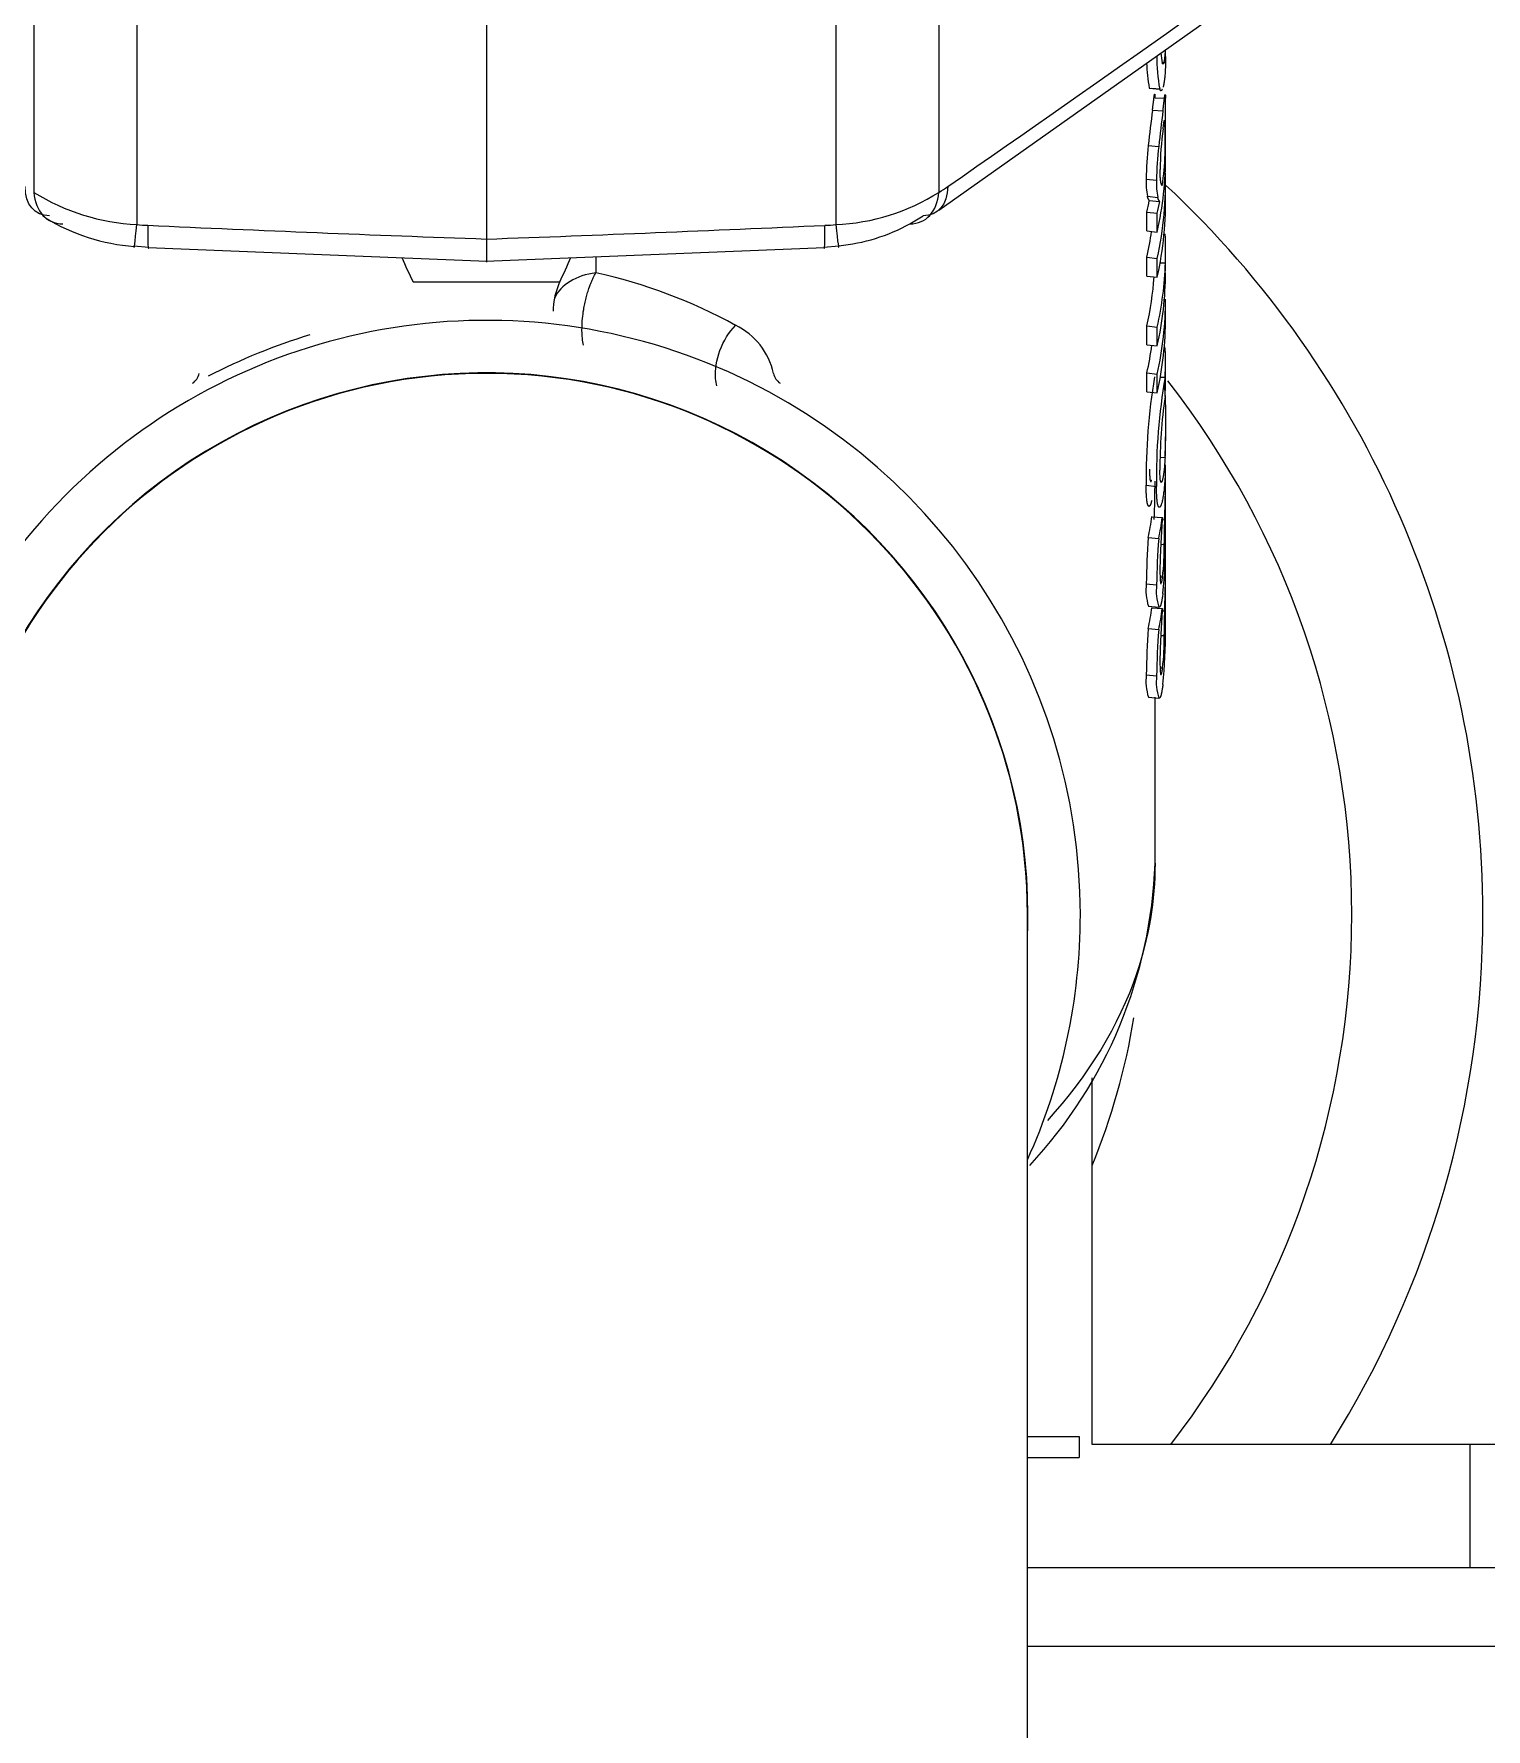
# Model space of a CAD drawing. Header units: millimetres. Extents: x 113490 to 142599, y -20467 to 115.
# Drawn here: x 128203.5 to 128258.9, y -7479 to -7414.4 of the extents above; entities that cross this region are included whole.
import ezdxf

# ---------------------------------------------------------------- set-up
doc = ezdxf.new("R2010")
doc.units = ezdxf.units.MM
doc.layers.add('DV1_0', color=7, linetype='Continuous')

msp = doc.modelspace()

# ---------------------------------------------------------------- linework, layer by layer
at = {"layer": 'DV1_0', "color": 7, "linetype": 'Continuous', "lineweight": 15}
for p, q in [((128238.019, -7421.115), (128255.776, -7408.558)), ((128220.761, -7413.747), (128220.761, -7422.22)), ((128246.661, -7415.253), (128246.661, -7415.004)), ((128246.53, -7415.494), (128246.647, -7415.491)), ((128246.041, -7416.465), (128246.437, -7416.502)), ((128246.256, -7416.843), (128246.656, -7416.849)), ((128246.588, -7417.894), (128246.637, -7417.896)), ((128246.661, -7419.094), (128246.661, -7418.379)), ((128246.002, -7418.65), (128246.398, -7418.69)), ((128246.661, -7420.813), (128246.661, -7420.098)), ((128245.967, -7420.592), (128246.363, -7420.635)), ((128246.04, -7420.751), (128246.436, -7420.789)), ((128245.948, -7421.911), (128245.948, -7421.196)), ((128245.948, -7421.196), (128246.343, -7421.24)), ((128246.343, -7421.955), (128246.343, -7421.24)), ((128245.948, -7421.911), (128246.343, -7421.955)), ((128246.604, -7422.03), (128246.65, -7422.029)), ((128207.322, -7422.476), (128207.894, -7422.525)), ((128207.865, -7422.539), (128220.796, -7423.059)), ((128220.727, -7423.059), (128233.658, -7422.539)), ((128233.628, -7422.525), (128234.2, -7422.476)), ((128245.948, -7423.63), (128245.948, -7422.915)), ((128245.948, -7422.915), (128246.343, -7422.959)), ((128246.343, -7423.674), (128246.343, -7422.959)), ((128246.661, -7423.43), (128246.661, -7422.701)), ((128245.948, -7423.63), (128246.343, -7423.674)), ((128246.661, -7425.223), (128246.661, -7424.508)), ((128245.948, -7426.248), (128245.948, -7425.533)), ((128245.948, -7425.533), (128246.343, -7425.577)), ((128246.343, -7426.292), (128246.343, -7425.577)), ((128245.948, -7426.248), (128246.343, -7426.292)), ((128246.661, -7427.583), (128246.661, -7426.841)), ((128245.948, -7428.04), (128245.948, -7427.325)), ((128245.948, -7427.325), (128246.343, -7427.369)), ((128246.343, -7428.084), (128246.343, -7427.369)), ((128245.948, -7428.04), (128246.343, -7428.084)), ((128246.661, -7430.497), (128246.661, -7429.754)), ((128246.661, -7431.86), (128246.661, -7431.071)), ((128246.139, -7432.803), (128246.537, -7432.83)), ((128246.534, -7432.917), (128246.627, -7432.92)), ((128246.537, -7432.83), (128246.537, -7432.867)), ((128246.002, -7433.599), (128246.398, -7433.639)), ((128246.479, -7433.857), (128246.613, -7433.863)), ((128246.661, -7435.331), (128246.661, -7434.541)), ((128246.008, -7436.212), (128246.404, -7436.252)), ((128246.139, -7436.273), (128246.537, -7436.301)), ((128246.444, -7436.232), (128246.447, -7436.232)), ((128246.534, -7436.387), (128246.627, -7436.391)), ((128246.537, -7436.301), (128246.537, -7436.337)), ((128246.002, -7437.069), (128246.398, -7437.109)), ((128246.479, -7437.327), (128246.613, -7437.333)), ((128246.008, -7439.682), (128246.404, -7439.722)), ((128246.261, -7446.008), (128246.261, -7439.685)), ((128241.391, -7507.97), (128241.391, -7447.97)), ((128243.861, -7468.17), (128243.861, -7454.192)), ((128241.391, -7467.87), (128243.361, -7467.87)), ((128243.361, -7467.87), (128243.361, -7468.67)), ((128258.261, -7468.17), (128243.861, -7468.17)), ((128261.261, -7468.17), (128258.261, -7468.17)), ((128241.391, -7468.67), (128243.361, -7468.67)), ((128270.76, -7472.87), (128241.391, -7472.87)), ((128270.76, -7475.87), (128241.391, -7475.87))]:
    msp.add_line(p, q, dxfattribs=at)
at = {"layer": 'DV1_0', "color": 7, "linetype": 'Continuous', "lineweight": 20}
for p, q in [((128203.507, -7412.055), (128203.507, -7420.442)), ((128238.015, -7412.055), (128238.015, -7420.442)), ((128207.436, -7413.253), (128207.436, -7421.67)), ((128234.087, -7413.253), (128234.087, -7421.67)), ((128246.161, -7417.309), (128246.559, -7417.334)), ((128245.921, -7419.934), (128246.316, -7419.98)), ((128236.913, -7421.639), (128237.422, -7421.333)), ((128224.934, -7422.89), (128224.934, -7423.509)), ((128246.454, -7423.127), (128246.655, -7423.13)), ((128217.964, -7423.852), (128223.559, -7423.852)), ((128246.463, -7427.485), (128246.641, -7427.49)), ((128246.474, -7430.538), (128246.641, -7430.543)), ((128245.921, -7431.605), (128246.316, -7431.651)), ((128245.926, -7435.36), (128246.32, -7435.405)), ((128246.451, -7435.092), (128246.546, -7435.099)), ((128246.451, -7438.563), (128246.546, -7438.569)), ((128245.926, -7438.83), (128246.32, -7438.876)), ((128258.261, -7468.17), (128258.261, -7472.87))]:
    msp.add_line(p, q, dxfattribs=at)
for centre, radius, start, end in [((127587.094, -6480.4), 1143.415, 304.720539, 305.808243), ((128207.842, -7413.474), 8.206, 238.11655, 267.16763), ((128233.739, -7413.661), 8.016, 272.48204, 302.23378), ((128233.833, -7413.703), 7.931, 301.82566, 304.75413), ((128208.28, -7412.282), 9.425, 264.86575, 267.40583), ((128265.7, -6152.753), 1270.262, 267.389881, 267.9726), ((128175.822, -6152.748), 1270.268, 272.027401, 272.610117), ((128233.243, -7412.282), 9.425, 272.59417, 275.13425), ((128220.627, -7443.087), 20.046, 61.26357, 77.59408), ((128229.12, -7427.898), 2.649, 12.0833, 64.38428), ((128209.229, -7427.221), 0.596, 303.62601, 348.08221), ((128232.293, -7427.221), 0.596, 191.91779, 236.37399), ((128220.761, -7447.97), 33, 0, 38.0669), ((128220.761, -7447.97), 33, 322.25696, 0)]:
    msp.add_arc(centre, radius, start, end, dxfattribs=at)
at = {"layer": 'DV1_0', "color": 7, "linetype": 'Continuous', "lineweight": 15}
for centre, radius, start, end in [((128252.5, -7415.359), 6.17, 178.82267, 190.68294), ((128251.692, -7414.655), 5.23, 185.25736, 189.38136), ((128252.307, -7415.313), 6.371, 181.74385, 190.41569), ((128181.274, -8279.468), 865.415, 85.681194, 85.701617), ((128181.274, -8279.468), 865.415, 85.675256, 85.676042), ((128158.617, -7417.916), 88.045, 359.6742, 0.69418), ((128308.302, -7425.338), 62.658, 172.63766, 173.87259), ((128311.106, -7425.689), 65.085, 172.62489, 173.82727), ((128192.165, -7418.921), 54.482, 359.92412, 1.07846), ((128258.414, -7419.66), 11.961, 172.12169, 179.58171), ((128233.711, -7418.379), 12.95, 359.8352, 0.4532), ((128259.25, -7420.131), 13.331, 173.62233, 179.1531), ((128259.615, -7420.181), 13.301, 173.56349, 179.132), ((128248.496, -7420.085), 2.579, 176.63505, 191.33242), ((128248.809, -7420.132), 2.498, 176.51363, 191.61776), ((128220.761, -7447.97), 38, 0, 47.03285), ((128207.921, -7414.892), 7.635, 238.6494, 265.60086), ((128233.532, -7415.494), 7.013, 275.46717, 298.8181), ((128546.3, -7422.67), 325.539, 179.9209, 180.07512), ((128229.758, -7422.657), 16.904, 358.39476, 2.12804), ((128235.388, -7415.322), 19.4, 203.0662, 206.08511), ((128206.135, -7415.322), 19.4, 333.91489, 336.9338), ((128225.261, -7424.904), 1.953, 167.22619, 181.91111), ((128220.761, -7447.97), 22.65, 0, 204.38153), ((128220.761, -7447.97), 23.1, 106.94712, 117.34329), ((128220.761, -7447.97), 20.65, 0, 181.81565), ((128220.761, -7447.97), 20.63, 0, 180), ((128268.447, -7431.278), 22.528, 170.2892, 180.83072), ((128268.477, -7431.291), 22.164, 170.12499, 180.93166), ((128265.425, -7430.954), 18.98, 171.74049, 180.24029), ((128222.274, -7429.26), 24.401, 356.98688, 3.58294), ((128204.247, -7431.222), 42.414, 357.70498, 0.52835), ((128204.135, -7431.225), 42.126, 357.71363, 359.69644), ((128206.982, -7432.096), 39.68, 359.14061, 0.36676), ((127867.995, -7431.041), 378.667, 359.60773, 359.75034), ((128309.532, -7437.06), 63.134, 176.19211, 177.00368), ((128209.908, -7432.844), 36.719, 358.4104, 359.8808), ((128271.93, -7435.612), 26.006, 175.55947, 179.44313), ((128272.159, -7435.662), 25.84, 175.50962, 179.4306), ((128266.454, -7435.005), 20.009, 176.43157, 179.4973), ((128236.217, -7433.92), 10.396, 353.48752, 0.31425), ((128228.788, -7433.885), 17.866, 354.07214, 0.80757), ((128204.247, -7434.692), 42.414, 357.70498, 0.52835), ((128247.971, -7435.592), 2.059, 173.50979, 197.52331), ((128249.62, -7434.925), 3.175, 178.28264, 187.46573), ((128206.982, -7435.566), 39.68, 359.14061, 0.36676), ((128248.281, -7435.639), 1.975, 173.2037, 198.07989), ((128309.532, -7440.53), 63.134, 176.19211, 177.00368), ((128209.908, -7436.314), 36.719, 358.4104, 359.8808), ((127867.995, -7434.511), 378.667, 359.60773, 359.75034), ((128271.93, -7439.083), 26.006, 175.55947, 179.44313), ((128272.159, -7439.132), 25.84, 175.50962, 179.4306), ((128266.454, -7438.475), 20.009, 176.43157, 179.4973), ((128228.788, -7437.355), 17.866, 354.07214, 0.80757), ((128236.217, -7437.39), 10.396, 353.48752, 0.31425), ((128249.62, -7438.395), 3.175, 178.28264, 187.46573), ((128247.971, -7439.063), 2.059, 173.50979, 197.52331), ((128248.281, -7439.109), 1.975, 173.2037, 198.07989), ((128228.53, -7445.402), 17.74, 316.8781, 358.02861), ((128220.761, -7447.97), 22.65, 335.61847, 0), ((128220.761, -7447.97), 20.65, 357.4781, 0), ((128220.761, -7447.97), 38, 327.8878, 0), ((128220.761, -7447.97), 38, 327.8878, 0), ((128220.761, -7447.97), 25, 337.51804, 350.95462)]:
    msp.add_arc(centre, radius, start, end, dxfattribs=at)
for centre, major_axis, start_param, end_param in [((128220.761, -7419.094), (-25.9, 0), 2.98473, 3.14566), ((128220.761, -7418.379), (25.9, 0), 6.184288, 6.249626), ((128220.761, -7420.098), (-25.9, 0), 2.98473, 3.169005), ((128220.761, -7420.813), (-25.9, 0), 2.98473, 3.16066), ((128220.761, -7418.379), (25.5, 0), -0.156863, -0.131948), ((128220.761, -7418.379), (25.9, 0), -0.156863, -0.131948), ((128220.761, -7420.098), (-25.5, 0), 2.98473, 3.039751), ((128220.761, -7422.716), (25.5, 0), 6.126323, 6.230724), ((128220.761, -7422.716), (25.9, 0), 6.126323, 6.260558), ((128220.761, -7423.431), (25.9, 0), 6.126323, 6.279118), ((128225.261, -7425.336), (0, 2.828), 1.01845, 1.26053), ((128220.761, -7424.508), (-25.9, 0), 2.98473, 3.141593), ((128220.761, -7425.223), (-25.9, 0), 2.98473, 3.141593), ((128220.761, -7424.508), (-25.5, 0), 2.98473, 3.043776), ((128220.761, -7431.036), (25.5, 0), 6.14056, 6.185051), ((128220.761, -7431.036), (25.9, 0), 6.14056, 6.185051), ((128220.761, -7434.506), (25.5, 0), 6.14056, 6.185051), ((128220.761, -7434.506), (25.9, 0), 6.14056, 6.185051)]:
    msp.add_ellipse(centre, major_axis=major_axis, ratio=0.707107, start_param=start_param, end_param=end_param, dxfattribs=at)
at = {"layer": 'DV1_0', "color": 7, "linetype": 'Continuous', "lineweight": 20}
msp.add_ellipse((128225.261, -7424.904), major_axis=(-2, 0), ratio=0.707107, start_param=4.876765, end_param=5.972919, dxfattribs=at)
at = {"layer": 'DV1_0', "color": 7, "linetype": 'Continuous', "lineweight": 15}
for points, knots in [([(128246.646, -7415.04), (128246.646, -7415.049), (128246.644, -7415.07), (128246.642, -7415.115), (128246.638, -7415.161), (128246.634, -7415.208), (128246.631, -7415.238), (128246.628, -7415.267), (128246.626, -7415.285), (128246.624, -7415.307), (128246.622, -7415.323), (128246.62, -7415.341), (128246.618, -7415.353), (128246.617, -7415.363), (128246.616, -7415.369), (128246.615, -7415.374), (128246.614, -7415.378), (128246.614, -7415.382), (128246.613, -7415.386), (128246.613, -7415.39), (128246.612, -7415.393), (128246.611, -7415.398), (128246.61, -7415.403), (128246.609, -7415.412), (128246.607, -7415.421), (128246.605, -7415.435), (128246.603, -7415.446), (128246.6, -7415.459), (128246.598, -7415.469), (128246.594, -7415.483), (128246.591, -7415.496), (128246.585, -7415.512), (128246.581, -7415.524), (128246.574, -7415.538), (128246.567, -7415.547), (128246.556, -7415.551), (128246.545, -7415.542), (128246.536, -7415.521), (128246.532, -7415.507)], [0.2556357, 0.2556357, 0.2556357, 0.2556357, 0.2708333, 0.2916667, 0.3333333, 0.3541667, 0.3854167, 0.3958333, 0.4166667, 0.4270833, 0.4479167, 0.4583333, 0.4739583, 0.4791667, 0.4869792, 0.4895833, 0.4947917, 0.4973958, 0.5026042, 0.5052083, 0.5104167, 0.5130208, 0.5208333, 0.5260417, 0.5416667, 0.5520833, 0.5729167, 0.5833333, 0.6041667, 0.6145833, 0.6458333, 0.6666667, 0.7083333, 0.7291667, 0.7916667, 0.8333333, 0.9166667, 1, 1, 1, 1]), ([(128246.661, -7415.257), (128246.661, -7415.345), (128246.66, -7415.49), (128246.655, -7415.641), (128246.65, -7415.748), (128246.647, -7415.816), (128246.642, -7415.897), (128246.637, -7415.958), (128246.631, -7416.031), (128246.625, -7416.086), (128246.619, -7416.144), (128246.614, -7416.18), (128246.609, -7416.215), (128246.606, -7416.238), (128246.602, -7416.262), (128246.599, -7416.278), (128246.597, -7416.293), (128246.595, -7416.303), (128246.592, -7416.316), (128246.591, -7416.325), (128246.588, -7416.336), (128246.587, -7416.343), (128246.586, -7416.35), (128246.585, -7416.354), (128246.583, -7416.36), (128246.582, -7416.364), (128246.581, -7416.37), (128246.58, -7416.374), (128246.579, -7416.38), (128246.577, -7416.387), (128246.575, -7416.396), (128246.573, -7416.404), (128246.571, -7416.413), (128246.569, -7416.421), (128246.567, -7416.427), (128246.566, -7416.43), (128246.566, -7416.431)], [0, 0, 0, 0, 0.0833333, 0.1458333, 0.1666667, 0.2083333, 0.2291667, 0.2708333, 0.2916667, 0.3333333, 0.3541667, 0.3854167, 0.3958333, 0.4166667, 0.4270833, 0.4427083, 0.4479167, 0.4583333, 0.4635417, 0.4739583, 0.4791667, 0.4869792, 0.4895833, 0.4947917, 0.4973958, 0.5026042, 0.5052083, 0.5104167, 0.5130208, 0.5208333, 0.5260417, 0.5364583, 0.5416667, 0.5520833, 0.5572917, 0.5600002, 0.5600002, 0.5600002, 0.5600002]), ([(128246.535, -7416.517), (128246.535, -7416.518), (128246.53, -7416.527), (128246.524, -7416.538), (128246.511, -7416.555), (128246.498, -7416.565), (128246.48, -7416.567), (128246.46, -7416.552), (128246.444, -7416.522), (128246.437, -7416.502)], [0.6642282, 0.6642282, 0.6642282, 0.6642282, 0.6666667, 0.7083333, 0.7291667, 0.7916667, 0.8333333, 0.9166667, 1, 1, 1, 1]), ([(128246.161, -7417.309), (128246.167, -7417.26), (128246.179, -7417.169), (128246.191, -7417.068), (128246.201, -7416.988), (128246.207, -7416.94), (128246.212, -7416.896), (128246.216, -7416.869), (128246.219, -7416.841), (128246.222, -7416.824), (128246.224, -7416.808), (128246.225, -7416.798), (128246.227, -7416.787), (128246.228, -7416.78), (128246.229, -7416.773), (128246.229, -7416.769), (128246.23, -7416.763), (128246.231, -7416.759), (128246.231, -7416.755), (128246.232, -7416.752), (128246.232, -7416.749), (128246.233, -7416.748), (128246.233, -7416.745), (128246.233, -7416.744), (128246.234, -7416.742), (128246.234, -7416.74), (128246.234, -7416.737), (128246.235, -7416.735), (128246.235, -7416.732), (128246.236, -7416.729), (128246.237, -7416.725), (128246.237, -7416.723), (128246.238, -7416.719), (128246.239, -7416.716), (128246.24, -7416.711), (128246.241, -7416.708), (128246.242, -7416.704), (128246.243, -7416.701), (128246.245, -7416.699), (128246.246, -7416.7), (128246.248, -7416.704), (128246.25, -7416.714), (128246.252, -7416.737), (128246.254, -7416.775), (128246.256, -7416.818), (128246.256, -7416.843)], [0, 0, 0, 0, 0.083333, 0.166667, 0.208333, 0.270833, 0.291667, 0.333333, 0.354167, 0.385417, 0.395833, 0.416667, 0.427083, 0.442708, 0.447917, 0.458333, 0.463542, 0.473958, 0.479167, 0.486979, 0.489583, 0.494792, 0.497396, 0.502604, 0.505208, 0.510417, 0.513021, 0.520833, 0.526042, 0.536458, 0.541667, 0.552083, 0.557292, 0.572917, 0.583333, 0.604167, 0.614583, 0.645833, 0.666667, 0.708333, 0.729167, 0.791667, 0.833333, 0.916667, 1, 1, 1, 1]), ([(128246.559, -7417.334), (128246.566, -7417.284), (128246.577, -7417.191), (128246.59, -7417.089), (128246.6, -7417.008), (128246.606, -7416.958), (128246.611, -7416.914), (128246.615, -7416.886), (128246.619, -7416.857), (128246.621, -7416.84), (128246.623, -7416.823), (128246.625, -7416.813), (128246.626, -7416.801), (128246.627, -7416.794), (128246.628, -7416.787), (128246.629, -7416.783), (128246.63, -7416.777), (128246.63, -7416.773), (128246.631, -7416.769), (128246.631, -7416.766), (128246.632, -7416.763), (128246.632, -7416.761), (128246.633, -7416.759), (128246.633, -7416.757), (128246.633, -7416.755), (128246.633, -7416.753), (128246.634, -7416.75), (128246.634, -7416.748), (128246.635, -7416.744), (128246.635, -7416.741), (128246.636, -7416.738), (128246.637, -7416.735), (128246.637, -7416.731), (128246.638, -7416.728), (128246.639, -7416.723), (128246.64, -7416.719), (128246.642, -7416.715), (128246.643, -7416.712), (128246.645, -7416.709), (128246.646, -7416.709), (128246.648, -7416.713), (128246.65, -7416.722), (128246.652, -7416.744), (128246.654, -7416.782), (128246.656, -7416.824), (128246.656, -7416.849)], [0, 0, 0, 0, 0.083333, 0.166667, 0.208333, 0.270833, 0.291667, 0.333333, 0.354167, 0.385417, 0.395833, 0.416667, 0.427083, 0.442708, 0.447917, 0.458333, 0.463542, 0.473958, 0.479167, 0.486979, 0.489583, 0.494792, 0.497396, 0.502604, 0.505208, 0.510417, 0.513021, 0.520833, 0.526042, 0.536458, 0.541667, 0.552083, 0.557292, 0.572917, 0.583333, 0.604167, 0.614583, 0.645833, 0.666667, 0.708333, 0.729167, 0.791667, 0.833333, 0.916667, 1, 1, 1, 1]), ([(128246.566, -7418.021), (128246.57, -7417.985), (128246.577, -7417.927), (128246.584, -7417.871), (128246.589, -7417.834), (128246.593, -7417.812), (128246.596, -7417.787), (128246.599, -7417.769), (128246.602, -7417.751), (128246.604, -7417.741), (128246.606, -7417.732), (128246.607, -7417.726), (128246.608, -7417.72), (128246.609, -7417.715), (128246.611, -7417.71), (128246.612, -7417.707), (128246.613, -7417.704), (128246.614, -7417.702), (128246.614, -7417.701), (128246.615, -7417.7), (128246.615, -7417.699), (128246.616, -7417.699), (128246.616, -7417.699), (128246.616, -7417.699), (128246.617, -7417.698), (128246.617, -7417.698), (128246.617, -7417.698), (128246.617, -7417.698), (128246.618, -7417.698), (128246.618, -7417.698), (128246.618, -7417.698), (128246.618, -7417.698), (128246.618, -7417.698), (128246.619, -7417.699), (128246.619, -7417.699), (128246.619, -7417.699), (128246.619, -7417.699), (128246.62, -7417.699), (128246.62, -7417.7), (128246.621, -7417.7), (128246.621, -7417.701), (128246.622, -7417.703), (128246.622, -7417.705), (128246.623, -7417.707), (128246.624, -7417.71), (128246.625, -7417.715), (128246.627, -7417.723), (128246.628, -7417.731), (128246.629, -7417.743), (128246.63, -7417.754), (128246.632, -7417.769), (128246.632, -7417.783), (128246.634, -7417.806), (128246.635, -7417.839), (128246.637, -7417.874), (128246.637, -7417.896)], [0, 0, 0, 0, 0.083333, 0.145833, 0.166667, 0.208333, 0.229167, 0.270833, 0.291667, 0.322917, 0.333333, 0.354167, 0.364583, 0.385417, 0.395833, 0.416667, 0.427083, 0.442708, 0.447917, 0.458333, 0.463542, 0.471354, 0.473958, 0.479167, 0.481771, 0.486979, 0.489583, 0.494792, 0.497396, 0.502604, 0.505208, 0.510417, 0.513021, 0.518229, 0.520833, 0.526042, 0.528646, 0.536458, 0.541667, 0.552083, 0.557292, 0.572917, 0.583333, 0.604167, 0.614583, 0.645833, 0.666667, 0.708333, 0.729167, 0.770833, 0.791667, 0.833333, 0.854167, 0.916667, 1, 1, 1, 1]), ([(128246.535, -7420.187), (128246.531, -7420.185), (128246.525, -7420.178), (128246.516, -7420.165), (128246.509, -7420.15), (128246.504, -7420.138), (128246.5, -7420.124), (128246.497, -7420.114), (128246.493, -7420.102), (128246.491, -7420.094), (128246.489, -7420.085), (128246.487, -7420.079), (128246.486, -7420.072), (128246.485, -7420.067), (128246.484, -7420.062), (128246.483, -7420.059), (128246.482, -7420.055), (128246.482, -7420.053), (128246.481, -7420.05), (128246.481, -7420.048), (128246.48, -7420.046), (128246.48, -7420.044), (128246.48, -7420.042), (128246.479, -7420.04), (128246.479, -7420.038), (128246.478, -7420.036), (128246.478, -7420.034), (128246.478, -7420.032), (128246.477, -7420.03), (128246.477, -7420.028), (128246.476, -7420.026), (128246.476, -7420.024), (128246.476, -7420.021), (128246.475, -7420.018), (128246.474, -7420.013), (128246.474, -7420.009), (128246.473, -7420.003), (128246.472, -7419.996), (128246.471, -7419.986), (128246.47, -7419.977), (128246.468, -7419.962), (128246.466, -7419.947), (128246.464, -7419.923), (128246.462, -7419.9), (128246.46, -7419.87), (128246.459, -7419.844), (128246.457, -7419.81), (128246.456, -7419.781), (128246.455, -7419.736), (128246.454, -7419.672), (128246.453, -7419.61), (128246.453, -7419.573)], [0, 0, 0, 0, 0.083333, 0.166667, 0.208333, 0.270833, 0.291667, 0.333333, 0.354167, 0.385417, 0.395833, 0.416667, 0.427083, 0.442708, 0.447917, 0.458333, 0.463542, 0.471354, 0.473958, 0.479167, 0.481771, 0.486979, 0.489583, 0.494792, 0.497396, 0.502604, 0.505208, 0.510417, 0.513021, 0.518229, 0.520833, 0.526042, 0.528646, 0.536458, 0.541667, 0.552083, 0.557292, 0.572917, 0.583333, 0.604167, 0.614583, 0.645833, 0.666667, 0.708333, 0.729167, 0.770833, 0.791667, 0.833333, 0.854167, 0.916667, 1, 1, 1, 1]), ([(128246.04, -7420.751), (128246.038, -7420.749), (128246.036, -7420.744), (128246.033, -7420.738), (128246.03, -7420.734), (128246.028, -7420.731), (128246.026, -7420.727), (128246.024, -7420.724), (128246.022, -7420.72), (128246.02, -7420.717), (128246.017, -7420.713), (128246.016, -7420.71), (128246.014, -7420.708), (128246.013, -7420.706), (128246.011, -7420.704), (128246.011, -7420.703), (128246.01, -7420.701), (128246.009, -7420.7), (128246.008, -7420.699), (128246.008, -7420.699), (128246.007, -7420.698), (128246.007, -7420.698), (128246.007, -7420.697), (128246.006, -7420.697), (128246.006, -7420.696), (128246.006, -7420.695), (128246.005, -7420.695), (128246.005, -7420.694), (128246.005, -7420.694), (128246.004, -7420.693), (128246.004, -7420.693), (128246.004, -7420.692), (128246.003, -7420.692), (128246.003, -7420.691), (128246.002, -7420.691), (128246.002, -7420.69), (128246.001, -7420.689), (128246.001, -7420.688), (128246, -7420.686), (128245.999, -7420.684), (128245.997, -7420.682), (128245.996, -7420.68), (128245.994, -7420.676), (128245.993, -7420.673), (128245.99, -7420.667), (128245.988, -7420.662), (128245.985, -7420.654), (128245.981, -7420.645), (128245.977, -7420.631), (128245.972, -7420.614), (128245.969, -7420.6), (128245.967, -7420.592)], [0, 0, 0, 0, 0.083333, 0.145833, 0.166667, 0.208333, 0.229167, 0.270833, 0.291667, 0.333333, 0.354167, 0.385417, 0.395833, 0.416667, 0.427083, 0.442708, 0.447917, 0.458333, 0.463542, 0.471354, 0.473958, 0.479167, 0.481771, 0.486979, 0.489583, 0.494792, 0.497396, 0.502604, 0.505208, 0.510417, 0.513021, 0.518229, 0.520833, 0.526042, 0.528646, 0.536458, 0.541667, 0.552083, 0.557292, 0.572917, 0.583333, 0.604167, 0.614583, 0.645833, 0.666667, 0.708333, 0.729167, 0.791667, 0.833333, 0.916667, 1, 1, 1, 1]), ([(128246.436, -7420.789), (128246.435, -7420.786), (128246.432, -7420.782), (128246.429, -7420.776), (128246.427, -7420.772), (128246.425, -7420.769), (128246.422, -7420.765), (128246.42, -7420.762), (128246.418, -7420.759), (128246.416, -7420.755), (128246.413, -7420.752), (128246.412, -7420.749), (128246.41, -7420.747), (128246.409, -7420.745), (128246.408, -7420.743), (128246.407, -7420.742), (128246.406, -7420.741), (128246.405, -7420.74), (128246.404, -7420.739), (128246.404, -7420.738), (128246.403, -7420.738), (128246.403, -7420.737), (128246.403, -7420.737), (128246.402, -7420.736), (128246.402, -7420.736), (128246.402, -7420.735), (128246.401, -7420.735), (128246.401, -7420.734), (128246.401, -7420.734), (128246.4, -7420.733), (128246.4, -7420.733), (128246.4, -7420.732), (128246.399, -7420.732), (128246.399, -7420.731), (128246.398, -7420.731), (128246.398, -7420.73), (128246.397, -7420.729), (128246.397, -7420.728), (128246.396, -7420.726), (128246.395, -7420.725), (128246.393, -7420.723), (128246.392, -7420.721), (128246.39, -7420.717), (128246.388, -7420.714), (128246.386, -7420.708), (128246.384, -7420.703), (128246.38, -7420.695), (128246.377, -7420.687), (128246.373, -7420.673), (128246.368, -7420.657), (128246.364, -7420.642), (128246.363, -7420.635)], [0, 0, 0, 0, 0.083333, 0.145833, 0.166667, 0.208333, 0.229167, 0.270833, 0.291667, 0.333333, 0.354167, 0.385417, 0.395833, 0.416667, 0.427083, 0.442708, 0.447917, 0.458333, 0.463542, 0.471354, 0.473958, 0.479167, 0.481771, 0.486979, 0.489583, 0.494792, 0.497396, 0.502604, 0.505208, 0.510417, 0.513021, 0.518229, 0.520833, 0.526042, 0.528646, 0.536458, 0.541667, 0.552083, 0.557292, 0.572917, 0.583333, 0.604167, 0.614583, 0.645833, 0.666667, 0.708333, 0.729167, 0.791667, 0.833333, 0.916667, 1, 1, 1, 1]), ([(128246.641, -7427.49), (128246.648, -7427.37), (128246.656, -7427.176), (128246.66, -7426.987), (128246.661, -7426.859), (128246.661, -7426.781), (128246.66, -7426.692), (128246.658, -7426.628), (128246.655, -7426.556), (128246.652, -7426.506), (128246.648, -7426.458), (128246.645, -7426.429), (128246.642, -7426.405), (128246.64, -7426.39), (128246.638, -7426.376), (128246.636, -7426.367), (128246.634, -7426.359), (128246.633, -7426.355), (128246.632, -7426.349), (128246.63, -7426.346), (128246.629, -7426.342), (128246.628, -7426.34), (128246.627, -7426.337), (128246.627, -7426.336), (128246.626, -7426.335), (128246.625, -7426.334), (128246.625, -7426.333), (128246.624, -7426.332), (128246.623, -7426.331), (128246.622, -7426.33), (128246.621, -7426.329), (128246.619, -7426.328), (128246.618, -7426.328), (128246.617, -7426.329), (128246.616, -7426.329), (128246.615, -7426.33), (128246.615, -7426.33)], [0, 0, 0, 0, 0.0833333, 0.1458333, 0.1666667, 0.2083333, 0.2291667, 0.2708333, 0.2916667, 0.3333333, 0.3541667, 0.3854167, 0.3958333, 0.4166667, 0.4270833, 0.4427083, 0.4479167, 0.4583333, 0.4635417, 0.4739583, 0.4791667, 0.4869792, 0.4895833, 0.4947917, 0.4973958, 0.5026042, 0.5052083, 0.5104167, 0.5130208, 0.5208333, 0.5260417, 0.5364583, 0.5416667, 0.5520833, 0.5572917, 0.5600002, 0.5600002, 0.5600002, 0.5600002]), ([(128246.641, -7428.228), (128246.647, -7428.135), (128246.654, -7427.962), (128246.659, -7427.78), (128246.661, -7427.639), (128246.661, -7427.558), (128246.661, -7427.487), (128246.66, -7427.455), (128246.66, -7427.435), (128246.66, -7427.434)], [0, 0, 0, 0, 0.0833333, 0.1666667, 0.2083333, 0.2708333, 0.2916667, 0.3333333, 0.3349418, 0.3349418, 0.3349418, 0.3349418]), ([(128246.641, -7430.543), (128246.636, -7430.635), (128246.625, -7430.805), (128246.607, -7430.985), (128246.591, -7431.125), (128246.579, -7431.205), (128246.568, -7431.275), (128246.56, -7431.317), (128246.551, -7431.359), (128246.545, -7431.383), (128246.54, -7431.405), (128246.536, -7431.419), (128246.532, -7431.432), (128246.529, -7431.441), (128246.526, -7431.449), (128246.524, -7431.453), (128246.522, -7431.459), (128246.52, -7431.463), (128246.518, -7431.468), (128246.517, -7431.47), (128246.516, -7431.473), (128246.515, -7431.475), (128246.514, -7431.477), (128246.513, -7431.478), (128246.512, -7431.48), (128246.511, -7431.481), (128246.51, -7431.483), (128246.509, -7431.485), (128246.507, -7431.487), (128246.505, -7431.489), (128246.503, -7431.491), (128246.501, -7431.492), (128246.499, -7431.494), (128246.497, -7431.495), (128246.493, -7431.495), (128246.49, -7431.494), (128246.486, -7431.491), (128246.481, -7431.486), (128246.476, -7431.473), (128246.471, -7431.458), (128246.465, -7431.433), (128246.461, -7431.408), (128246.457, -7431.371), (128246.454, -7431.338), (128246.45, -7431.28), (128246.446, -7431.191), (128246.445, -7431.095), (128246.445, -7431.034)], [0, 0, 0, 0, 0.083333, 0.166667, 0.208333, 0.270833, 0.291667, 0.333333, 0.354167, 0.385417, 0.395833, 0.416667, 0.427083, 0.442708, 0.447917, 0.458333, 0.463542, 0.473958, 0.479167, 0.486979, 0.489583, 0.494792, 0.497396, 0.502604, 0.505208, 0.510417, 0.513021, 0.520833, 0.526042, 0.536458, 0.541667, 0.552083, 0.557292, 0.572917, 0.583333, 0.604167, 0.614583, 0.645833, 0.666667, 0.708333, 0.729167, 0.770833, 0.791667, 0.833333, 0.854167, 0.916667, 1, 1, 1, 1]), ([(128246.048, -7430.997), (128246.048, -7431.058), (128246.049, -7431.155), (128246.053, -7431.244), (128246.057, -7431.302), (128246.06, -7431.336), (128246.064, -7431.373), (128246.068, -7431.398), (128246.074, -7431.423), (128246.078, -7431.439), (128246.084, -7431.452), (128246.088, -7431.458), (128246.093, -7431.462), (128246.096, -7431.463), (128246.099, -7431.463), (128246.101, -7431.462), (128246.104, -7431.461), (128246.105, -7431.46), (128246.107, -7431.458), (128246.109, -7431.456), (128246.111, -7431.454), (128246.112, -7431.453), (128246.113, -7431.451), (128246.114, -7431.45), (128246.115, -7431.448), (128246.116, -7431.446), (128246.117, -7431.445), (128246.118, -7431.443), (128246.119, -7431.441), (128246.121, -7431.438), (128246.123, -7431.434), (128246.124, -7431.43), (128246.127, -7431.424), (128246.128, -7431.42), (128246.13, -7431.415), (128246.131, -7431.413), (128246.131, -7431.413)], [0, 0, 0, 0, 0.0833333, 0.1458333, 0.1666667, 0.2083333, 0.2291667, 0.2708333, 0.2916667, 0.3333333, 0.3541667, 0.3854167, 0.3958333, 0.4166667, 0.4270833, 0.4427083, 0.4479167, 0.4583333, 0.4635417, 0.4739583, 0.4791667, 0.4869792, 0.4895833, 0.4947917, 0.4973958, 0.5026042, 0.5052083, 0.5104167, 0.5130208, 0.5208333, 0.5260417, 0.5364583, 0.5416667, 0.5520833, 0.5572917, 0.5599997, 0.5599997, 0.5599997, 0.5599997]), ([(128246.641, -7431.281), (128246.635, -7431.402), (128246.621, -7431.597), (128246.6, -7431.787), (128246.584, -7431.915), (128246.573, -7431.994), (128246.558, -7432.083), (128246.546, -7432.148), (128246.531, -7432.22), (128246.518, -7432.27), (128246.504, -7432.319), (128246.494, -7432.347), (128246.485, -7432.371), (128246.478, -7432.386), (128246.471, -7432.4), (128246.466, -7432.409), (128246.462, -7432.417), (128246.458, -7432.421), (128246.455, -7432.426), (128246.451, -7432.43), (128246.448, -7432.434), (128246.446, -7432.436), (128246.443, -7432.438), (128246.442, -7432.44), (128246.44, -7432.441), (128246.438, -7432.442), (128246.437, -7432.443), (128246.435, -7432.444), (128246.433, -7432.445), (128246.431, -7432.446), (128246.427, -7432.447), (128246.424, -7432.447), (128246.421, -7432.447), (128246.418, -7432.447), (128246.413, -7432.445), (128246.409, -7432.443), (128246.403, -7432.439), (128246.398, -7432.433), (128246.39, -7432.422), (128246.382, -7432.408), (128246.372, -7432.38), (128246.363, -7432.349), (128246.353, -7432.302), (128246.346, -7432.258), (128246.338, -7432.195), (128246.332, -7432.138), (128246.325, -7432.043), (128246.318, -7431.899), (128246.316, -7431.747), (128246.316, -7431.651)], [0, 0, 0, 0, 0.083333, 0.145833, 0.166667, 0.208333, 0.229167, 0.270833, 0.291667, 0.333333, 0.354167, 0.385417, 0.395833, 0.416667, 0.427083, 0.442708, 0.447917, 0.458333, 0.463542, 0.473958, 0.479167, 0.486979, 0.489583, 0.494792, 0.497396, 0.502604, 0.505208, 0.510417, 0.513021, 0.520833, 0.526042, 0.536458, 0.541667, 0.552083, 0.557292, 0.572917, 0.583333, 0.604167, 0.614583, 0.645833, 0.666667, 0.708333, 0.729167, 0.770833, 0.791667, 0.833333, 0.854167, 0.916667, 1, 1, 1, 1]), ([(128246.134, -7432.182), (128246.129, -7432.207), (128246.12, -7432.242), (128246.106, -7432.288), (128246.097, -7432.315), (128246.087, -7432.338), (128246.081, -7432.352), (128246.074, -7432.366), (128246.069, -7432.374), (128246.065, -7432.382), (128246.062, -7432.386), (128246.058, -7432.391), (128246.055, -7432.394), (128246.051, -7432.398), (128246.049, -7432.4), (128246.047, -7432.402), (128246.045, -7432.403), (128246.043, -7432.404), (128246.042, -7432.405), (128246.04, -7432.406), (128246.039, -7432.407), (128246.036, -7432.407), (128246.034, -7432.408), (128246.031, -7432.409), (128246.028, -7432.409), (128246.024, -7432.409), (128246.021, -7432.408), (128246.017, -7432.406), (128246.013, -7432.404), (128246.007, -7432.399), (128246.002, -7432.393), (128245.994, -7432.381), (128245.987, -7432.366), (128245.976, -7432.338), (128245.967, -7432.306), (128245.958, -7432.259), (128245.951, -7432.214), (128245.943, -7432.151), (128245.937, -7432.093), (128245.93, -7431.998), (128245.924, -7431.853), (128245.921, -7431.701), (128245.921, -7431.605)], [0.2943782, 0.2943782, 0.2943782, 0.2943782, 0.3333333, 0.3541667, 0.3854167, 0.3958333, 0.4166667, 0.4270833, 0.4427083, 0.4479167, 0.4583333, 0.4635417, 0.4739583, 0.4791667, 0.4869792, 0.4895833, 0.4947917, 0.4973958, 0.5026042, 0.5052083, 0.5104167, 0.5130208, 0.5208333, 0.5260417, 0.5364583, 0.5416667, 0.5520833, 0.5572917, 0.5729167, 0.5833333, 0.6041667, 0.6145833, 0.6458333, 0.6666667, 0.7083333, 0.7291667, 0.7708333, 0.7916667, 0.8333333, 0.8541667, 0.9166667, 1, 1, 1, 1]), ([(128246.471, -7435.337), (128246.473, -7435.342), (128246.476, -7435.35), (128246.479, -7435.355), (128246.482, -7435.358), (128246.483, -7435.36), (128246.486, -7435.361), (128246.487, -7435.361), (128246.489, -7435.361), (128246.49, -7435.36), (128246.492, -7435.36), (128246.493, -7435.359), (128246.493, -7435.358), (128246.493, -7435.358)], [0, 0, 0, 0, 0.0833333, 0.1458333, 0.1666667, 0.2083333, 0.2291667, 0.2708333, 0.2916667, 0.3229167, 0.3333333, 0.3541667, 0.3603059, 0.3603059, 0.3603059, 0.3603059]), ([(128246.506, -7435.331), (128246.506, -7435.33), (128246.507, -7435.328), (128246.508, -7435.324), (128246.509, -7435.32), (128246.51, -7435.314), (128246.512, -7435.307), (128246.515, -7435.295), (128246.517, -7435.284), (128246.521, -7435.265), (128246.524, -7435.245), (128246.53, -7435.209), (128246.537, -7435.164), (128246.543, -7435.121), (128246.546, -7435.099)], [0.5599995, 0.5599995, 0.5599995, 0.5599995, 0.5729167, 0.5833333, 0.6041667, 0.6145833, 0.6458333, 0.6666667, 0.7083333, 0.7291667, 0.7916667, 0.8333333, 0.9166667, 1, 1, 1, 1]), ([(128246.559, -7435.73), (128246.555, -7435.761), (128246.547, -7435.82), (128246.537, -7435.888), (128246.527, -7435.944), (128246.521, -7435.979), (128246.514, -7436.013), (128246.51, -7436.034), (128246.505, -7436.056), (128246.502, -7436.071), (128246.498, -7436.085), (128246.496, -7436.094), (128246.493, -7436.105), (128246.491, -7436.114), (128246.489, -7436.123), (128246.487, -7436.129), (128246.485, -7436.135), (128246.484, -7436.138), (128246.484, -7436.141), (128246.483, -7436.142), (128246.482, -7436.145), (128246.482, -7436.147), (128246.481, -7436.149), (128246.481, -7436.151), (128246.48, -7436.154), (128246.479, -7436.157), (128246.477, -7436.161), (128246.476, -7436.167), (128246.473, -7436.174), (128246.471, -7436.181), (128246.468, -7436.188), (128246.466, -7436.194), (128246.462, -7436.203), (128246.459, -7436.211), (128246.454, -7436.221), (128246.449, -7436.229), (128246.443, -7436.24), (128246.436, -7436.248), (128246.427, -7436.256), (128246.416, -7436.259), (128246.408, -7436.255), (128246.404, -7436.252)], [0, 0, 0, 0, 0.083333, 0.166667, 0.208333, 0.270833, 0.291667, 0.333333, 0.354167, 0.385417, 0.395833, 0.416667, 0.427083, 0.447917, 0.458333, 0.473958, 0.479167, 0.486979, 0.489583, 0.494792, 0.497396, 0.502604, 0.505208, 0.510417, 0.513021, 0.520833, 0.526042, 0.541667, 0.552083, 0.572917, 0.583333, 0.604167, 0.614583, 0.645833, 0.666667, 0.708333, 0.729167, 0.791667, 0.833333, 0.916667, 1, 1, 1, 1]), ([(128246.506, -7438.801), (128246.506, -7438.8), (128246.507, -7438.798), (128246.508, -7438.794), (128246.509, -7438.79), (128246.51, -7438.784), (128246.512, -7438.777), (128246.515, -7438.765), (128246.517, -7438.754), (128246.521, -7438.736), (128246.524, -7438.715), (128246.53, -7438.679), (128246.537, -7438.634), (128246.543, -7438.592), (128246.546, -7438.569)], [0.5599995, 0.5599995, 0.5599995, 0.5599995, 0.5729167, 0.5833333, 0.6041667, 0.6145833, 0.6458333, 0.6666667, 0.7083333, 0.7291667, 0.7916667, 0.8333333, 0.9166667, 1, 1, 1, 1]), ([(128246.559, -7439.2), (128246.555, -7439.231), (128246.547, -7439.291), (128246.537, -7439.358), (128246.527, -7439.414), (128246.521, -7439.45), (128246.514, -7439.483), (128246.51, -7439.504), (128246.505, -7439.527), (128246.502, -7439.541), (128246.498, -7439.555), (128246.496, -7439.564), (128246.493, -7439.575), (128246.491, -7439.584), (128246.489, -7439.593), (128246.487, -7439.599), (128246.485, -7439.605), (128246.484, -7439.608), (128246.484, -7439.611), (128246.483, -7439.613), (128246.482, -7439.615), (128246.482, -7439.617), (128246.481, -7439.619), (128246.481, -7439.621), (128246.48, -7439.624), (128246.479, -7439.627), (128246.477, -7439.632), (128246.476, -7439.637), (128246.473, -7439.645), (128246.471, -7439.651), (128246.468, -7439.659), (128246.466, -7439.665), (128246.462, -7439.673), (128246.459, -7439.681), (128246.454, -7439.691), (128246.449, -7439.7), (128246.443, -7439.71), (128246.436, -7439.718), (128246.427, -7439.726), (128246.416, -7439.729), (128246.408, -7439.726), (128246.404, -7439.722)], [0, 0, 0, 0, 0.083333, 0.166667, 0.208333, 0.270833, 0.291667, 0.333333, 0.354167, 0.385417, 0.395833, 0.416667, 0.427083, 0.447917, 0.458333, 0.473958, 0.479167, 0.486979, 0.489583, 0.494792, 0.497396, 0.502604, 0.505208, 0.510417, 0.513021, 0.520833, 0.526042, 0.541667, 0.552083, 0.572917, 0.583333, 0.604167, 0.614583, 0.645833, 0.666667, 0.708333, 0.729167, 0.791667, 0.833333, 0.916667, 1, 1, 1, 1]), ([(128246.471, -7438.807), (128246.473, -7438.812), (128246.476, -7438.82), (128246.479, -7438.826), (128246.482, -7438.829), (128246.483, -7438.83), (128246.486, -7438.831), (128246.487, -7438.832), (128246.489, -7438.831), (128246.49, -7438.831), (128246.492, -7438.83), (128246.493, -7438.829), (128246.493, -7438.828), (128246.493, -7438.828)], [0, 0, 0, 0, 0.0833333, 0.1458333, 0.1666667, 0.2083333, 0.2291667, 0.2708333, 0.2916667, 0.3229167, 0.3333333, 0.3541667, 0.3603059, 0.3603059, 0.3603059, 0.3603059])]:
    msp.add_open_spline(points, degree=3, knots=knots, dxfattribs=at)
for points in [[(128204.101, -7421.333), (128203.537, -7421.336), (128203.177, -7420.906), (128203.169, -7420.219)], [(128203.507, -7420.442), (128203.567, -7421.179), (128203.995, -7421.644), (128204.61, -7421.639)], [(128236.913, -7421.639), (128237.527, -7421.644), (128237.955, -7421.179), (128238.015, -7420.442)], [(128238.354, -7420.219), (128238.345, -7420.906), (128237.986, -7421.336), (128237.422, -7421.333)], [(128207.322, -7422.476), (128207.319, -7422.678), (128207.363, -7422.364), (128207.436, -7421.67)], [(128207.853, -7421.698), (128207.842, -7422.384), (128207.858, -7422.704), (128207.894, -7422.525)], [(128234.087, -7421.67), (128234.159, -7422.364), (128234.204, -7422.678), (128234.2, -7422.476)]]:
    msp.add_open_spline(points, degree=3, dxfattribs=at)
at = {"layer": 'DV1_0', "color": 7, "linetype": 'Continuous', "lineweight": 20}
msp.add_open_spline([(128233.628, -7422.525), (128233.664, -7422.704), (128233.68, -7422.384), (128233.67, -7421.698)], degree=3, dxfattribs=at)
for points, knots in [([(128224.465, -7426.263), (128224.448, -7426.186), (128224.412, -7425.976), (128224.399, -7425.532), (128224.439, -7425.062), (128224.513, -7424.684), (128224.561, -7424.468), (128224.622, -7424.254), (128224.687, -7424.057), (128224.759, -7423.867), (128224.84, -7423.683), (128224.901, -7423.569), (128224.934, -7423.509)], [0.3215341, 0.3215341, 0.3215341, 0.3215341, 0.3924995, 0.5000334, 0.6544836, 0.7035798, 0.7532086, 0.800579, 0.8519258, 0.8957222, 0.9450078, 1, 1, 1, 1]), ([(128229.547, -7427.815), (128229.525, -7427.727), (128229.459, -7427.308), (128229.592, -7426.447), (128230.012, -7425.773), (128230.265, -7425.51)], [0.346937, 0.346937, 0.346937, 0.346937, 0.4285714, 0.7142857, 1, 1, 1, 1]), ([(128246.26, -7446.007), (128246.26, -7447.426), (128245.686, -7450.885), (128243.719, -7454.105), (128242.152, -7455.817)], [0.3706339, 0.3706339, 0.3706339, 0.3706339, 0.5669601, 0.8492674, 0.8492674, 0.8492674, 0.8492674])]:
    msp.add_open_spline(points, degree=3, knots=knots, dxfattribs=at)

doc.saveas('drawing.dxf')
